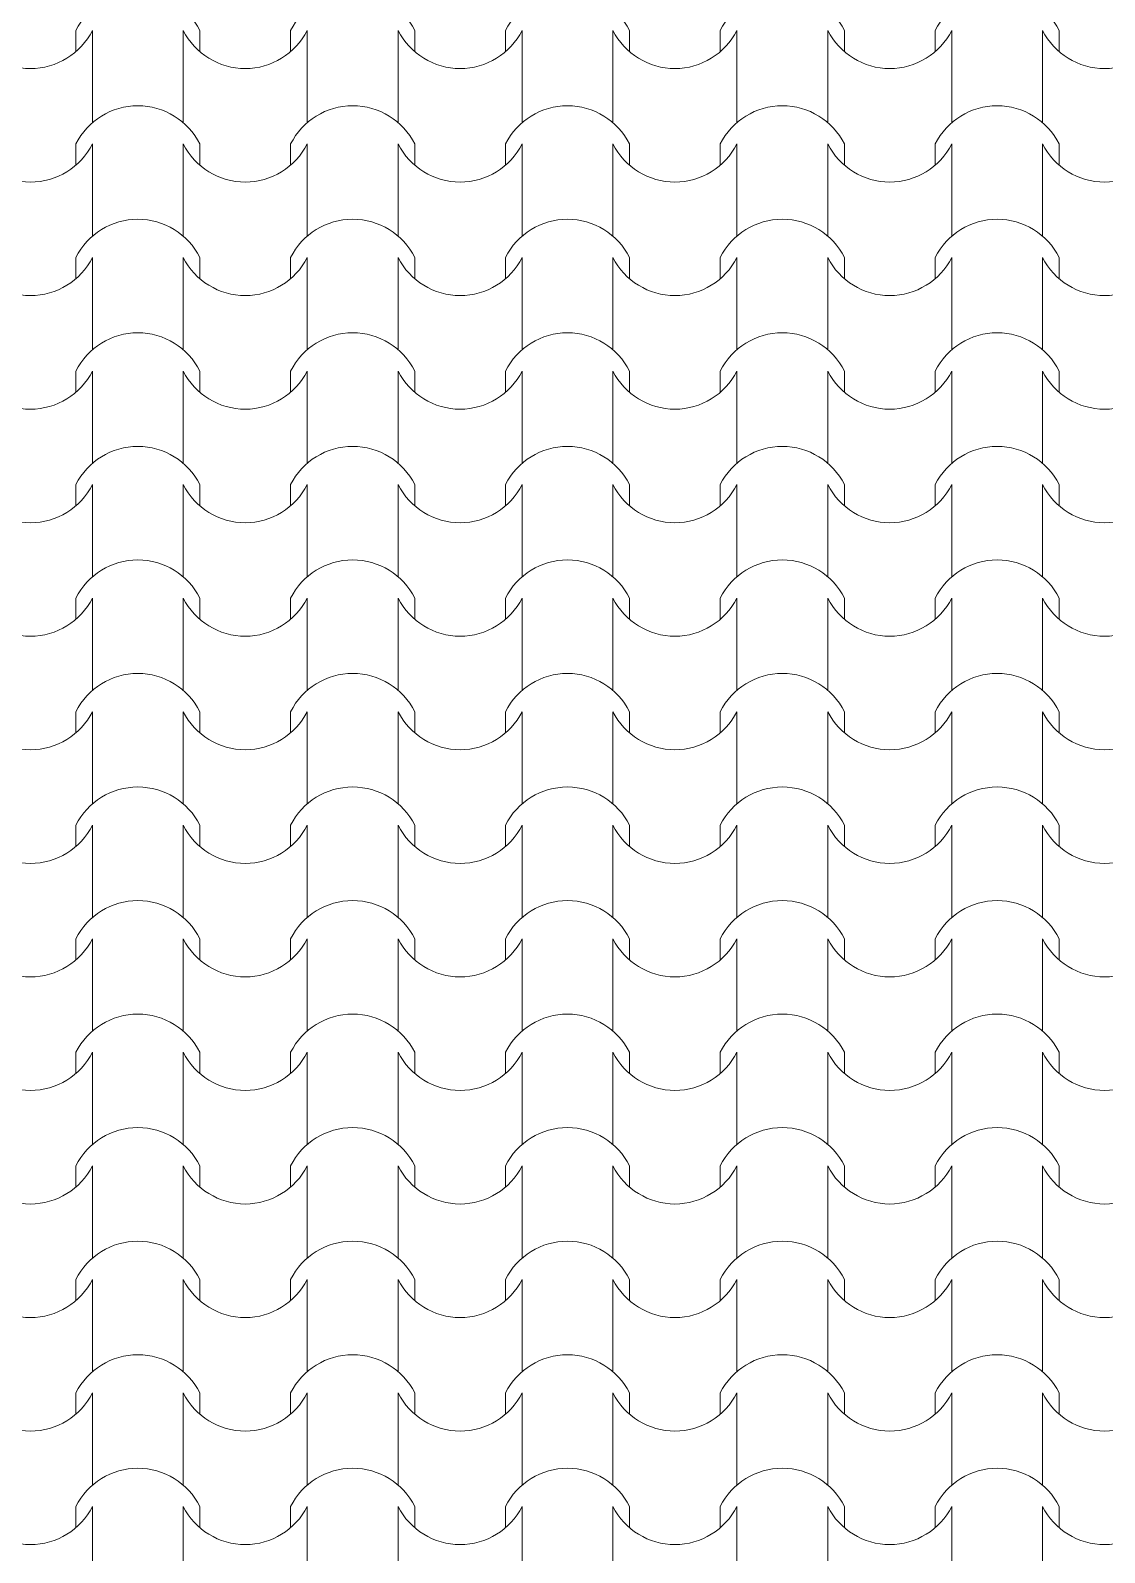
# Model space of a CAD drawing. Header units: feet. Extents: x 2791058 to 2855058, y -67651 to -26651.
# Drawn here: x 2830098 to 2832942, y -47993 to -43962 of the extents above; entities that cross this region are included whole.
import ezdxf

# ---------------------------------------------------------------- set-up
doc = ezdxf.new("R2010")
doc.units = ezdxf.units.FT
doc.header["$MEASUREMENT"] = 0
doc.layers.add('Structural - Bearing_Pen_No__82', color=7, linetype='Continuous', lineweight=0, true_color=0xaaaaaa)

# ---------------------------------------------------------------- blocks, each defined once
blk = doc.blocks.new('*X4', base_point=(2247653.8, -76425))
at = {"layer": 'Structural - Bearing_Pen_No__82', "color": 253, "linetype": 'Continuous', "lineweight": 0, "true_color": 0xaaaaaa}
for p, q in [((2830217.8, -44018.3), (2830217.8, -43962.3)), ((2830261.8, -44084.2), (2830261.8, -43962.3)), ((2830502.2, -44084.2), (2830502.2, -43962.3)), ((2830546.3, -44018.3), (2830546.3, -43962.3)), ((2830786.7, -44018.3), (2830786.7, -43962.3)), ((2830830.7, -44084.2), (2830830.7, -43962.3)), ((2831071.2, -44084.2), (2831071.2, -43962.3)), ((2831115.2, -44018.3), (2831115.2, -43962.3)), ((2831355.7, -44018.3), (2831355.7, -43962.3)), ((2831399.7, -44084.2), (2831399.7, -43962.3)), ((2831640.2, -44084.2), (2831640.2, -43962.3)), ((2831684.2, -44018.3), (2831684.2, -43962.3)), ((2831924.6, -44018.3), (2831924.6, -43962.3)), ((2831968.7, -44084.2), (2831968.7, -43962.3)), ((2832209.1, -44084.2), (2832209.1, -43962.3)), ((2832253.1, -44018.3), (2832253.1, -43962.3)), ((2832493.6, -44018.3), (2832493.6, -43962.3)), ((2832537.6, -44084.2), (2832537.6, -43962.3)), ((2832778.1, -44084.2), (2832778.1, -43962.3)), ((2832822.1, -44018.3), (2832822.1, -43962.3)), ((2830261.8, -44206.2), (2830261.8, -44084.2)), ((2830502.2, -44206.2), (2830502.2, -44084.2)), ((2830830.7, -44206.2), (2830830.7, -44084.2)), ((2831071.2, -44206.2), (2831071.2, -44084.2)), ((2831399.7, -44206.2), (2831399.7, -44084.2)), ((2831640.2, -44206.2), (2831640.2, -44084.2)), ((2831968.7, -44206.2), (2831968.7, -44084.2)), ((2832209.1, -44206.2), (2832209.1, -44084.2)), ((2832537.6, -44206.2), (2832537.6, -44084.2)), ((2832778.1, -44206.2), (2832778.1, -44084.2)), ((2830217.8, -44319), (2830217.8, -44263)), ((2830261.8, -44384.9), (2830261.8, -44263)), ((2830502.2, -44384.9), (2830502.2, -44263)), ((2830546.3, -44319), (2830546.3, -44263)), ((2830786.7, -44319), (2830786.7, -44263)), ((2830830.7, -44384.9), (2830830.7, -44263)), ((2831071.2, -44384.9), (2831071.2, -44263)), ((2831115.2, -44319), (2831115.2, -44263)), ((2831355.7, -44319), (2831355.7, -44263)), ((2831399.7, -44384.9), (2831399.7, -44263)), ((2831640.2, -44384.9), (2831640.2, -44263)), ((2831684.2, -44319), (2831684.2, -44263)), ((2831924.6, -44319), (2831924.6, -44263)), ((2831968.7, -44384.9), (2831968.7, -44263)), ((2832209.1, -44384.9), (2832209.1, -44263)), ((2832253.1, -44319), (2832253.1, -44263)), ((2832493.6, -44319), (2832493.6, -44263)), ((2832537.6, -44384.9), (2832537.6, -44263)), ((2832778.1, -44384.9), (2832778.1, -44263)), ((2832822.1, -44319), (2832822.1, -44263)), ((2830261.8, -44506.8), (2830261.8, -44384.9)), ((2830502.2, -44506.8), (2830502.2, -44384.9)), ((2830830.7, -44506.8), (2830830.7, -44384.9)), ((2831071.2, -44506.8), (2831071.2, -44384.9)), ((2831399.7, -44506.8), (2831399.7, -44384.9)), ((2831640.2, -44506.8), (2831640.2, -44384.9)), ((2831968.7, -44506.8), (2831968.7, -44384.9)), ((2832209.1, -44506.8), (2832209.1, -44384.9)), ((2832537.6, -44506.8), (2832537.6, -44384.9)), ((2832778.1, -44506.8), (2832778.1, -44384.9)), ((2830217.8, -44619.7), (2830217.8, -44563.6)), ((2830261.8, -44685.6), (2830261.8, -44563.6)), ((2830502.2, -44685.6), (2830502.2, -44563.6)), ((2830546.3, -44619.7), (2830546.3, -44563.6)), ((2830786.7, -44619.7), (2830786.7, -44563.6)), ((2830830.7, -44685.6), (2830830.7, -44563.6)), ((2831071.2, -44685.6), (2831071.2, -44563.6)), ((2831115.2, -44619.7), (2831115.2, -44563.6)), ((2831355.7, -44619.7), (2831355.7, -44563.6)), ((2831399.7, -44685.6), (2831399.7, -44563.6)), ((2831640.2, -44685.6), (2831640.2, -44563.6)), ((2831684.2, -44619.7), (2831684.2, -44563.6)), ((2831924.6, -44619.7), (2831924.6, -44563.6)), ((2831968.7, -44685.6), (2831968.7, -44563.6)), ((2832209.1, -44685.6), (2832209.1, -44563.6)), ((2832253.1, -44619.7), (2832253.1, -44563.6)), ((2832493.6, -44619.7), (2832493.6, -44563.6)), ((2832537.6, -44685.6), (2832537.6, -44563.6)), ((2832778.1, -44685.6), (2832778.1, -44563.6)), ((2832822.1, -44619.7), (2832822.1, -44563.6)), ((2830261.8, -44807.5), (2830261.8, -44685.6)), ((2830502.2, -44807.5), (2830502.2, -44685.6)), ((2830830.7, -44807.5), (2830830.7, -44685.6)), ((2831071.2, -44807.5), (2831071.2, -44685.6)), ((2831399.7, -44807.5), (2831399.7, -44685.6)), ((2831640.2, -44807.5), (2831640.2, -44685.6)), ((2831968.7, -44807.5), (2831968.7, -44685.6)), ((2832209.1, -44807.5), (2832209.1, -44685.6)), ((2832537.6, -44807.5), (2832537.6, -44685.6)), ((2832778.1, -44807.5), (2832778.1, -44685.6)), ((2830217.8, -44920.4), (2830217.8, -44864.3)), ((2830261.8, -44986.2), (2830261.8, -44864.3)), ((2830502.2, -44986.2), (2830502.2, -44864.3)), ((2830546.3, -44920.4), (2830546.3, -44864.3)), ((2830786.7, -44920.4), (2830786.7, -44864.3)), ((2830830.7, -44986.2), (2830830.7, -44864.3)), ((2831071.2, -44986.2), (2831071.2, -44864.3)), ((2831115.2, -44920.4), (2831115.2, -44864.3)), ((2831355.7, -44920.4), (2831355.7, -44864.3)), ((2831399.7, -44986.2), (2831399.7, -44864.3)), ((2831640.2, -44986.2), (2831640.2, -44864.3)), ((2831684.2, -44920.4), (2831684.2, -44864.3)), ((2831924.6, -44920.4), (2831924.6, -44864.3)), ((2831968.7, -44986.2), (2831968.7, -44864.3)), ((2832209.1, -44986.2), (2832209.1, -44864.3)), ((2832253.1, -44920.4), (2832253.1, -44864.3)), ((2832493.6, -44920.4), (2832493.6, -44864.3)), ((2832537.6, -44986.2), (2832537.6, -44864.3)), ((2832778.1, -44986.2), (2832778.1, -44864.3)), ((2832822.1, -44920.4), (2832822.1, -44864.3)), ((2830261.8, -45108.2), (2830261.8, -44986.2)), ((2830502.2, -45108.2), (2830502.2, -44986.2)), ((2830830.7, -45108.2), (2830830.7, -44986.2)), ((2831071.2, -45108.2), (2831071.2, -44986.2)), ((2831399.7, -45108.2), (2831399.7, -44986.2)), ((2831640.2, -45108.2), (2831640.2, -44986.2)), ((2831968.7, -45108.2), (2831968.7, -44986.2)), ((2832209.1, -45108.2), (2832209.1, -44986.2)), ((2832537.6, -45108.2), (2832537.6, -44986.2)), ((2832778.1, -45108.2), (2832778.1, -44986.2)), ((2830217.8, -45221), (2830217.8, -45165)), ((2830261.8, -45286.9), (2830261.8, -45165)), ((2830502.2, -45286.9), (2830502.2, -45165)), ((2830546.3, -45221), (2830546.3, -45165)), ((2830786.7, -45221), (2830786.7, -45165)), ((2830830.7, -45286.9), (2830830.7, -45165)), ((2831071.2, -45286.9), (2831071.2, -45165)), ((2831115.2, -45221), (2831115.2, -45165)), ((2831355.7, -45221), (2831355.7, -45165)), ((2831399.7, -45286.9), (2831399.7, -45165)), ((2831640.2, -45286.9), (2831640.2, -45165)), ((2831684.2, -45221), (2831684.2, -45165)), ((2831924.6, -45221), (2831924.6, -45165)), ((2831968.7, -45286.9), (2831968.7, -45165)), ((2832209.1, -45286.9), (2832209.1, -45165)), ((2832253.1, -45221), (2832253.1, -45165)), ((2832493.6, -45221), (2832493.6, -45165)), ((2832537.6, -45286.9), (2832537.6, -45165)), ((2832778.1, -45286.9), (2832778.1, -45165)), ((2832822.1, -45221), (2832822.1, -45165)), ((2830261.8, -45408.8), (2830261.8, -45286.9)), ((2830502.2, -45408.8), (2830502.2, -45286.9)), ((2830830.7, -45408.8), (2830830.7, -45286.9)), ((2831071.2, -45408.8), (2831071.2, -45286.9)), ((2831399.7, -45408.8), (2831399.7, -45286.9)), ((2831640.2, -45408.8), (2831640.2, -45286.9)), ((2831968.7, -45408.8), (2831968.7, -45286.9)), ((2832209.1, -45408.8), (2832209.1, -45286.9)), ((2832537.6, -45408.8), (2832537.6, -45286.9)), ((2832778.1, -45408.8), (2832778.1, -45286.9)), ((2830217.8, -45521.7), (2830217.8, -45465.6)), ((2830261.8, -45587.6), (2830261.8, -45465.6)), ((2830502.2, -45587.6), (2830502.2, -45465.6)), ((2830546.3, -45521.7), (2830546.3, -45465.6)), ((2830786.7, -45521.7), (2830786.7, -45465.6)), ((2830830.7, -45587.6), (2830830.7, -45465.6)), ((2831071.2, -45587.6), (2831071.2, -45465.6)), ((2831115.2, -45521.7), (2831115.2, -45465.6)), ((2831355.7, -45521.7), (2831355.7, -45465.6)), ((2831399.7, -45587.6), (2831399.7, -45465.6)), ((2831640.2, -45587.6), (2831640.2, -45465.6)), ((2831684.2, -45521.7), (2831684.2, -45465.6)), ((2831924.6, -45521.7), (2831924.6, -45465.6)), ((2831968.7, -45587.6), (2831968.7, -45465.6)), ((2832209.1, -45587.6), (2832209.1, -45465.6)), ((2832253.1, -45521.7), (2832253.1, -45465.6)), ((2832493.6, -45521.7), (2832493.6, -45465.6)), ((2832537.6, -45587.6), (2832537.6, -45465.6)), ((2832778.1, -45587.6), (2832778.1, -45465.6)), ((2832822.1, -45521.7), (2832822.1, -45465.6)), ((2830261.8, -45709.5), (2830261.8, -45587.6)), ((2830502.2, -45709.5), (2830502.2, -45587.6)), ((2830830.7, -45709.5), (2830830.7, -45587.6)), ((2831071.2, -45709.5), (2831071.2, -45587.6)), ((2831399.7, -45709.5), (2831399.7, -45587.6)), ((2831640.2, -45709.5), (2831640.2, -45587.6)), ((2831968.7, -45709.5), (2831968.7, -45587.6)), ((2832209.1, -45709.5), (2832209.1, -45587.6)), ((2832537.6, -45709.5), (2832537.6, -45587.6)), ((2832778.1, -45709.5), (2832778.1, -45587.6)), ((2830217.8, -45822.4), (2830217.8, -45766.3)), ((2830261.8, -45888.3), (2830261.8, -45766.3)), ((2830502.2, -45888.3), (2830502.2, -45766.3)), ((2830546.3, -45822.4), (2830546.3, -45766.3)), ((2830786.7, -45822.4), (2830786.7, -45766.3)), ((2830830.7, -45888.3), (2830830.7, -45766.3)), ((2831071.2, -45888.3), (2831071.2, -45766.3)), ((2831115.2, -45822.4), (2831115.2, -45766.3)), ((2831355.7, -45822.4), (2831355.7, -45766.3)), ((2831399.7, -45888.3), (2831399.7, -45766.3)), ((2831640.2, -45888.3), (2831640.2, -45766.3)), ((2831684.2, -45822.4), (2831684.2, -45766.3)), ((2831924.6, -45822.4), (2831924.6, -45766.3)), ((2831968.7, -45888.3), (2831968.7, -45766.3)), ((2832209.1, -45888.3), (2832209.1, -45766.3)), ((2832253.1, -45822.4), (2832253.1, -45766.3)), ((2832493.6, -45822.4), (2832493.6, -45766.3)), ((2832537.6, -45888.3), (2832537.6, -45766.3)), ((2832778.1, -45888.3), (2832778.1, -45766.3)), ((2832822.1, -45822.4), (2832822.1, -45766.3)), ((2830261.8, -46010.2), (2830261.8, -45888.3)), ((2830502.2, -46010.2), (2830502.2, -45888.3)), ((2830830.7, -46010.2), (2830830.7, -45888.3)), ((2831071.2, -46010.2), (2831071.2, -45888.3)), ((2831399.7, -46010.2), (2831399.7, -45888.3)), ((2831640.2, -46010.2), (2831640.2, -45888.3)), ((2831968.7, -46010.2), (2831968.7, -45888.3)), ((2832209.1, -46010.2), (2832209.1, -45888.3)), ((2832537.6, -46010.2), (2832537.6, -45888.3)), ((2832778.1, -46010.2), (2832778.1, -45888.3)), ((2830217.8, -46123), (2830217.8, -46067)), ((2830261.8, -46188.9), (2830261.8, -46067)), ((2830502.2, -46188.9), (2830502.2, -46067)), ((2830546.3, -46123), (2830546.3, -46067)), ((2830786.7, -46123), (2830786.7, -46067)), ((2830830.7, -46188.9), (2830830.7, -46067)), ((2831071.2, -46188.9), (2831071.2, -46067)), ((2831115.2, -46123), (2831115.2, -46067)), ((2831355.7, -46123), (2831355.7, -46067)), ((2831399.7, -46188.9), (2831399.7, -46067)), ((2831640.2, -46188.9), (2831640.2, -46067)), ((2831684.2, -46123), (2831684.2, -46067)), ((2831924.6, -46123), (2831924.6, -46067)), ((2831968.7, -46188.9), (2831968.7, -46067)), ((2832209.1, -46188.9), (2832209.1, -46067)), ((2832253.1, -46123), (2832253.1, -46067)), ((2832493.6, -46123), (2832493.6, -46067)), ((2832537.6, -46188.9), (2832537.6, -46067)), ((2832778.1, -46188.9), (2832778.1, -46067)), ((2832822.1, -46123), (2832822.1, -46067)), ((2830261.8, -46310.9), (2830261.8, -46188.9)), ((2830502.2, -46310.9), (2830502.2, -46188.9)), ((2830830.7, -46310.9), (2830830.7, -46188.9)), ((2831071.2, -46310.9), (2831071.2, -46188.9)), ((2831399.7, -46310.9), (2831399.7, -46188.9)), ((2831640.2, -46310.9), (2831640.2, -46188.9)), ((2831968.7, -46310.9), (2831968.7, -46188.9)), ((2832209.1, -46310.9), (2832209.1, -46188.9)), ((2832537.6, -46310.9), (2832537.6, -46188.9)), ((2832778.1, -46310.9), (2832778.1, -46188.9)), ((2830217.8, -46423.7), (2830217.8, -46367.7)), ((2830261.8, -46489.6), (2830261.8, -46367.7)), ((2830502.2, -46489.6), (2830502.2, -46367.7)), ((2830546.3, -46423.7), (2830546.3, -46367.7)), ((2830786.7, -46423.7), (2830786.7, -46367.7)), ((2830830.7, -46489.6), (2830830.7, -46367.7)), ((2831071.2, -46489.6), (2831071.2, -46367.7)), ((2831115.2, -46423.7), (2831115.2, -46367.7)), ((2831355.7, -46423.7), (2831355.7, -46367.7)), ((2831399.7, -46489.6), (2831399.7, -46367.7)), ((2831640.2, -46489.6), (2831640.2, -46367.7)), ((2831684.2, -46423.7), (2831684.2, -46367.7)), ((2831924.6, -46423.7), (2831924.6, -46367.7)), ((2831968.7, -46489.6), (2831968.7, -46367.7)), ((2832209.1, -46489.6), (2832209.1, -46367.7)), ((2832253.1, -46423.7), (2832253.1, -46367.7)), ((2832493.6, -46423.7), (2832493.6, -46367.7)), ((2832537.6, -46489.6), (2832537.6, -46367.7)), ((2832778.1, -46489.6), (2832778.1, -46367.7)), ((2832822.1, -46423.7), (2832822.1, -46367.7)), ((2830261.8, -46611.5), (2830261.8, -46489.6)), ((2830502.2, -46611.5), (2830502.2, -46489.6)), ((2830830.7, -46611.5), (2830830.7, -46489.6)), ((2831071.2, -46611.5), (2831071.2, -46489.6)), ((2831399.7, -46611.5), (2831399.7, -46489.6)), ((2831640.2, -46611.5), (2831640.2, -46489.6)), ((2831968.7, -46611.5), (2831968.7, -46489.6)), ((2832209.1, -46611.5), (2832209.1, -46489.6)), ((2832537.6, -46611.5), (2832537.6, -46489.6)), ((2832778.1, -46611.5), (2832778.1, -46489.6)), ((2830217.8, -46724.4), (2830217.8, -46668.3)), ((2830261.8, -46790.3), (2830261.8, -46668.3)), ((2830502.2, -46790.3), (2830502.2, -46668.3)), ((2830546.3, -46724.4), (2830546.3, -46668.3)), ((2830786.7, -46724.4), (2830786.7, -46668.3)), ((2830830.7, -46790.3), (2830830.7, -46668.3)), ((2831071.2, -46790.3), (2831071.2, -46668.3)), ((2831115.2, -46724.4), (2831115.2, -46668.3)), ((2831355.7, -46724.4), (2831355.7, -46668.3)), ((2831399.7, -46790.3), (2831399.7, -46668.3)), ((2831640.2, -46790.3), (2831640.2, -46668.3)), ((2831684.2, -46724.4), (2831684.2, -46668.3)), ((2831924.6, -46724.4), (2831924.6, -46668.3)), ((2831968.7, -46790.3), (2831968.7, -46668.3)), ((2832209.1, -46790.3), (2832209.1, -46668.3)), ((2832253.1, -46724.4), (2832253.1, -46668.3)), ((2832493.6, -46724.4), (2832493.6, -46668.3)), ((2832537.6, -46790.3), (2832537.6, -46668.3)), ((2832778.1, -46790.3), (2832778.1, -46668.3)), ((2832822.1, -46724.4), (2832822.1, -46668.3)), ((2830261.8, -46912.2), (2830261.8, -46790.3)), ((2830502.2, -46912.2), (2830502.2, -46790.3)), ((2830830.7, -46912.2), (2830830.7, -46790.3)), ((2831071.2, -46912.2), (2831071.2, -46790.3)), ((2831399.7, -46912.2), (2831399.7, -46790.3)), ((2831640.2, -46912.2), (2831640.2, -46790.3)), ((2831968.7, -46912.2), (2831968.7, -46790.3)), ((2832209.1, -46912.2), (2832209.1, -46790.3)), ((2832537.6, -46912.2), (2832537.6, -46790.3)), ((2832778.1, -46912.2), (2832778.1, -46790.3)), ((2830217.8, -47025.1), (2830217.8, -46969)), ((2830261.8, -47090.9), (2830261.8, -46969)), ((2830502.2, -47090.9), (2830502.2, -46969)), ((2830546.3, -47025.1), (2830546.3, -46969)), ((2830786.7, -47025.1), (2830786.7, -46969)), ((2830830.7, -47090.9), (2830830.7, -46969)), ((2831071.2, -47090.9), (2831071.2, -46969)), ((2831115.2, -47025.1), (2831115.2, -46969)), ((2831355.7, -47025.1), (2831355.7, -46969)), ((2831399.7, -47090.9), (2831399.7, -46969)), ((2831640.2, -47090.9), (2831640.2, -46969)), ((2831684.2, -47025.1), (2831684.2, -46969)), ((2831924.6, -47025.1), (2831924.6, -46969)), ((2831968.7, -47090.9), (2831968.7, -46969)), ((2832209.1, -47090.9), (2832209.1, -46969)), ((2832253.1, -47025.1), (2832253.1, -46969)), ((2832493.6, -47025.1), (2832493.6, -46969)), ((2832537.6, -47090.9), (2832537.6, -46969)), ((2832778.1, -47090.9), (2832778.1, -46969)), ((2832822.1, -47025.1), (2832822.1, -46969)), ((2830261.8, -47212.9), (2830261.8, -47090.9)), ((2830502.2, -47212.9), (2830502.2, -47090.9)), ((2830830.7, -47212.9), (2830830.7, -47090.9)), ((2831071.2, -47212.9), (2831071.2, -47090.9)), ((2831399.7, -47212.9), (2831399.7, -47090.9)), ((2831640.2, -47212.9), (2831640.2, -47090.9)), ((2831968.7, -47212.9), (2831968.7, -47090.9)), ((2832209.1, -47212.9), (2832209.1, -47090.9)), ((2832537.6, -47212.9), (2832537.6, -47090.9)), ((2832778.1, -47212.9), (2832778.1, -47090.9)), ((2830217.8, -47325.7), (2830217.8, -47269.7)), ((2830261.8, -47391.6), (2830261.8, -47269.7)), ((2830502.2, -47391.6), (2830502.2, -47269.7)), ((2830546.3, -47325.7), (2830546.3, -47269.7)), ((2830786.7, -47325.7), (2830786.7, -47269.7)), ((2830830.7, -47391.6), (2830830.7, -47269.7)), ((2831071.2, -47391.6), (2831071.2, -47269.7)), ((2831115.2, -47325.7), (2831115.2, -47269.7)), ((2831355.7, -47325.7), (2831355.7, -47269.7)), ((2831399.7, -47391.6), (2831399.7, -47269.7)), ((2831640.2, -47391.6), (2831640.2, -47269.7)), ((2831684.2, -47325.7), (2831684.2, -47269.7)), ((2831924.6, -47325.7), (2831924.6, -47269.7)), ((2831968.7, -47391.6), (2831968.7, -47269.7)), ((2832209.1, -47391.6), (2832209.1, -47269.7)), ((2832253.1, -47325.7), (2832253.1, -47269.7)), ((2832493.6, -47325.7), (2832493.6, -47269.7)), ((2832537.6, -47391.6), (2832537.6, -47269.7)), ((2832778.1, -47391.6), (2832778.1, -47269.7)), ((2832822.1, -47325.7), (2832822.1, -47269.7)), ((2830261.8, -47513.6), (2830261.8, -47391.6)), ((2830502.2, -47513.6), (2830502.2, -47391.6)), ((2830830.7, -47513.6), (2830830.7, -47391.6)), ((2831071.2, -47513.6), (2831071.2, -47391.6)), ((2831399.7, -47513.6), (2831399.7, -47391.6)), ((2831640.2, -47513.6), (2831640.2, -47391.6)), ((2831968.7, -47513.6), (2831968.7, -47391.6)), ((2832209.1, -47513.6), (2832209.1, -47391.6)), ((2832537.6, -47513.6), (2832537.6, -47391.6)), ((2832778.1, -47513.6), (2832778.1, -47391.6)), ((2830217.8, -47626.4), (2830217.8, -47570.3)), ((2830261.8, -47692.3), (2830261.8, -47570.3)), ((2830502.2, -47692.3), (2830502.2, -47570.3)), ((2830546.3, -47626.4), (2830546.3, -47570.3)), ((2830786.7, -47626.4), (2830786.7, -47570.3)), ((2830830.7, -47692.3), (2830830.7, -47570.3)), ((2831071.2, -47692.3), (2831071.2, -47570.3)), ((2831115.2, -47626.4), (2831115.2, -47570.3)), ((2831355.7, -47626.4), (2831355.7, -47570.3)), ((2831399.7, -47692.3), (2831399.7, -47570.3)), ((2831640.2, -47692.3), (2831640.2, -47570.3)), ((2831684.2, -47626.4), (2831684.2, -47570.3)), ((2831924.6, -47626.4), (2831924.6, -47570.3)), ((2831968.7, -47692.3), (2831968.7, -47570.3)), ((2832209.1, -47692.3), (2832209.1, -47570.3)), ((2832253.1, -47626.4), (2832253.1, -47570.3)), ((2832493.6, -47626.4), (2832493.6, -47570.3)), ((2832537.6, -47692.3), (2832537.6, -47570.3)), ((2832778.1, -47692.3), (2832778.1, -47570.3)), ((2832822.1, -47626.4), (2832822.1, -47570.3)), ((2830261.8, -47814.2), (2830261.8, -47692.3)), ((2830502.2, -47814.2), (2830502.2, -47692.3)), ((2830830.7, -47814.2), (2830830.7, -47692.3)), ((2831071.2, -47814.2), (2831071.2, -47692.3)), ((2831399.7, -47814.2), (2831399.7, -47692.3)), ((2831640.2, -47814.2), (2831640.2, -47692.3)), ((2831968.7, -47814.2), (2831968.7, -47692.3)), ((2832209.1, -47814.2), (2832209.1, -47692.3)), ((2832537.6, -47814.2), (2832537.6, -47692.3)), ((2832778.1, -47814.2), (2832778.1, -47692.3)), ((2830217.8, -47927.1), (2830217.8, -47871)), ((2830261.8, -47993), (2830261.8, -47871)), ((2830502.2, -47993), (2830502.2, -47871)), ((2830546.3, -47927.1), (2830546.3, -47871)), ((2830786.7, -47927.1), (2830786.7, -47871)), ((2830830.7, -47993), (2830830.7, -47871)), ((2831071.2, -47993), (2831071.2, -47871)), ((2831115.2, -47927.1), (2831115.2, -47871)), ((2831355.7, -47927.1), (2831355.7, -47871)), ((2831399.7, -47993), (2831399.7, -47871)), ((2831640.2, -47993), (2831640.2, -47871)), ((2831684.2, -47927.1), (2831684.2, -47871)), ((2831924.6, -47927.1), (2831924.6, -47871)), ((2831968.7, -47993), (2831968.7, -47871)), ((2832209.1, -47993), (2832209.1, -47871)), ((2832253.1, -47927.1), (2832253.1, -47871)), ((2832493.6, -47927.1), (2832493.6, -47871)), ((2832537.6, -47993), (2832537.6, -47871)), ((2832778.1, -47993), (2832778.1, -47871)), ((2832822.1, -47927.1), (2832822.1, -47871)), ((2830261.8, -48114.9), (2830261.8, -47993)), ((2830502.2, -48114.9), (2830502.2, -47993)), ((2830830.7, -48114.9), (2830830.7, -47993)), ((2831071.2, -48114.9), (2831071.2, -47993)), ((2831399.7, -48114.9), (2831399.7, -47993)), ((2831640.2, -48114.9), (2831640.2, -47993)), ((2831968.7, -48114.9), (2831968.7, -47993)), ((2832209.1, -48114.9), (2832209.1, -47993)), ((2832537.6, -48114.9), (2832537.6, -47993)), ((2832778.1, -48114.9), (2832778.1, -47993))]:
    blk.add_line(p, q, dxfattribs=at)
for centre, radius, start, end in [((2830382, -44044.9), 183.9, 26.7044, 153.2956), ((2830951, -44044.9), 183.9, 26.7044, 153.2956), ((2831519.9, -44044.9), 183.9, 26.7044, 153.2956), ((2832088.9, -44044.9), 183.9, 26.7044, 153.2956), ((2832657.9, -44044.9), 183.9, 26.7044, 153.2956), ((2830098.1, -43878.4), 184.9, 206.9885, 269.8295), ((2830097, -43878.4), 184.9, 270.1705, 333.0115), ((2830667, -43878.4), 184.9, 206.9885, 269.8295), ((2830665.9, -43878.4), 184.9, 270.1705, 333.0115), ((2831236, -43878.4), 184.9, 206.9885, 269.8295), ((2831234.9, -43878.4), 184.9, 270.1705, 333.0115), ((2831805, -43878.4), 184.9, 206.9885, 269.8295), ((2831803.9, -43878.4), 184.9, 270.1705, 333.0115), ((2832373.9, -43878.4), 184.9, 206.9885, 269.8295), ((2832372.8, -43878.4), 184.9, 270.1705, 333.0115), ((2832942.9, -43878.4), 184.9, 206.9885, 269.8295), ((2832941.8, -43878.4), 184.9, 270.1705, 333.0115), ((2830382, -44345.6), 183.9, 26.7044, 153.2956), ((2830951, -44345.6), 183.9, 26.7044, 153.2956), ((2831519.9, -44345.6), 183.9, 26.7044, 153.2956), ((2832088.9, -44345.6), 183.9, 26.7044, 153.2956), ((2832657.9, -44345.6), 183.9, 26.7044, 153.2956), ((2830098.1, -44179), 184.9, 206.9885, 269.8295), ((2830097, -44179), 184.9, 270.1705, 333.0115), ((2830667, -44179), 184.9, 206.9885, 269.8295), ((2830665.9, -44179), 184.9, 270.1705, 333.0115), ((2831236, -44179), 184.9, 206.9885, 269.8295), ((2831234.9, -44179), 184.9, 270.1705, 333.0115), ((2831805, -44179), 184.9, 206.9885, 269.8295), ((2831803.9, -44179), 184.9, 270.1705, 333.0115), ((2832373.9, -44179), 184.9, 206.9885, 269.8295), ((2832372.8, -44179), 184.9, 270.1705, 333.0115), ((2832942.9, -44179), 184.9, 206.9885, 269.8295), ((2832941.8, -44179), 184.9, 270.1705, 333.0115), ((2830382, -44646.2), 183.9, 26.7044, 153.2956), ((2830951, -44646.2), 183.9, 26.7044, 153.2956), ((2831519.9, -44646.2), 183.9, 26.7044, 153.2956), ((2832088.9, -44646.2), 183.9, 26.7044, 153.2956), ((2832657.9, -44646.2), 183.9, 26.7044, 153.2956), ((2830098.1, -44479.7), 184.9, 206.9885, 269.8295), ((2830097, -44479.7), 184.9, 270.1705, 333.0115), ((2830667, -44479.7), 184.9, 206.9885, 269.8295), ((2830665.9, -44479.7), 184.9, 270.1705, 333.0115), ((2831236, -44479.7), 184.9, 206.9885, 269.8295), ((2831234.9, -44479.7), 184.9, 270.1705, 333.0115), ((2831805, -44479.7), 184.9, 206.9885, 269.8295), ((2831803.9, -44479.7), 184.9, 270.1705, 333.0115), ((2832373.9, -44479.7), 184.9, 206.9885, 269.8295), ((2832372.8, -44479.7), 184.9, 270.1705, 333.0115), ((2832942.9, -44479.7), 184.9, 206.9885, 269.8295), ((2832941.8, -44479.7), 184.9, 270.1705, 333.0115), ((2830382, -44946.9), 183.9, 26.7044, 153.2956), ((2830951, -44946.9), 183.9, 26.7044, 153.2956), ((2831519.9, -44946.9), 183.9, 26.7044, 153.2956), ((2832088.9, -44946.9), 183.9, 26.7044, 153.2956), ((2832657.9, -44946.9), 183.9, 26.7044, 153.2956), ((2830098.1, -44780.4), 184.9, 206.9885, 269.8295), ((2830097, -44780.4), 184.9, 270.1705, 333.0115), ((2830667, -44780.4), 184.9, 206.9885, 269.8295), ((2830665.9, -44780.4), 184.9, 270.1705, 333.0115), ((2831236, -44780.4), 184.9, 206.9885, 269.8295), ((2831234.9, -44780.4), 184.9, 270.1705, 333.0115), ((2831805, -44780.4), 184.9, 206.9885, 269.8295), ((2831803.9, -44780.4), 184.9, 270.1705, 333.0115), ((2832373.9, -44780.4), 184.9, 206.9885, 269.8295), ((2832372.8, -44780.4), 184.9, 270.1705, 333.0115), ((2832942.9, -44780.4), 184.9, 206.9885, 269.8295), ((2832941.8, -44780.4), 184.9, 270.1705, 333.0115), ((2830382, -45247.6), 183.9, 26.7044, 153.2956), ((2830951, -45247.6), 183.9, 26.7044, 153.2956), ((2831519.9, -45247.6), 183.9, 26.7044, 153.2956), ((2832088.9, -45247.6), 183.9, 26.7044, 153.2956), ((2832657.9, -45247.6), 183.9, 26.7044, 153.2956), ((2830098.1, -45081), 184.9, 206.9885, 269.8295), ((2830097, -45081), 184.9, 270.1705, 333.0115), ((2830667, -45081), 184.9, 206.9885, 269.8295), ((2830665.9, -45081), 184.9, 270.1705, 333.0115), ((2831236, -45081), 184.9, 206.9885, 269.8295), ((2831234.9, -45081), 184.9, 270.1705, 333.0115), ((2831805, -45081), 184.9, 206.9885, 269.8295), ((2831803.9, -45081), 184.9, 270.1705, 333.0115), ((2832373.9, -45081), 184.9, 206.9885, 269.8295), ((2832372.8, -45081), 184.9, 270.1705, 333.0115), ((2832942.9, -45081), 184.9, 206.9885, 269.8295), ((2832941.8, -45081), 184.9, 270.1705, 333.0115), ((2830382, -45548.3), 183.9, 26.7044, 153.2956), ((2830951, -45548.3), 183.9, 26.7044, 153.2956), ((2831519.9, -45548.3), 183.9, 26.7044, 153.2956), ((2832088.9, -45548.3), 183.9, 26.7044, 153.2956), ((2832657.9, -45548.3), 183.9, 26.7044, 153.2956), ((2830098.1, -45381.7), 184.9, 206.9885, 269.8295), ((2830097, -45381.7), 184.9, 270.1705, 333.0115), ((2830667, -45381.7), 184.9, 206.9885, 269.8295), ((2830665.9, -45381.7), 184.9, 270.1705, 333.0115), ((2831236, -45381.7), 184.9, 206.9885, 269.8295), ((2831234.9, -45381.7), 184.9, 270.1705, 333.0115), ((2831805, -45381.7), 184.9, 206.9885, 269.8295), ((2831803.9, -45381.7), 184.9, 270.1705, 333.0115), ((2832373.9, -45381.7), 184.9, 206.9885, 269.8295), ((2832372.8, -45381.7), 184.9, 270.1705, 333.0115), ((2832942.9, -45381.7), 184.9, 206.9885, 269.8295), ((2832941.8, -45381.7), 184.9, 270.1705, 333.0115), ((2830382, -45848.9), 183.9, 26.7044, 153.2956), ((2830951, -45848.9), 183.9, 26.7044, 153.2956), ((2831519.9, -45848.9), 183.9, 26.7044, 153.2956), ((2832088.9, -45848.9), 183.9, 26.7044, 153.2956), ((2832657.9, -45848.9), 183.9, 26.7044, 153.2956), ((2830098.1, -45682.4), 184.9, 206.9885, 269.8295), ((2830097, -45682.4), 184.9, 270.1705, 333.0115), ((2830667, -45682.4), 184.9, 206.9885, 269.8295), ((2830665.9, -45682.4), 184.9, 270.1705, 333.0115), ((2831236, -45682.4), 184.9, 206.9885, 269.8295), ((2831234.9, -45682.4), 184.9, 270.1705, 333.0115), ((2831805, -45682.4), 184.9, 206.9885, 269.8295), ((2831803.9, -45682.4), 184.9, 270.1705, 333.0115), ((2832373.9, -45682.4), 184.9, 206.9885, 269.8295), ((2832372.8, -45682.4), 184.9, 270.1705, 333.0115), ((2832942.9, -45682.4), 184.9, 206.9885, 269.8295), ((2832941.8, -45682.4), 184.9, 270.1705, 333.0115), ((2830382, -46149.6), 183.9, 26.7044, 153.2956), ((2830951, -46149.6), 183.9, 26.7044, 153.2956), ((2831519.9, -46149.6), 183.9, 26.7044, 153.2956), ((2832088.9, -46149.6), 183.9, 26.7044, 153.2956), ((2832657.9, -46149.6), 183.9, 26.7044, 153.2956), ((2830098.1, -45983.1), 184.9, 206.9885, 269.8295), ((2830097, -45983.1), 184.9, 270.1705, 333.0115), ((2830667, -45983.1), 184.9, 206.9885, 269.8295), ((2830665.9, -45983.1), 184.9, 270.1705, 333.0115), ((2831236, -45983.1), 184.9, 206.9885, 269.8295), ((2831234.9, -45983.1), 184.9, 270.1705, 333.0115), ((2831805, -45983.1), 184.9, 206.9885, 269.8295), ((2831803.9, -45983.1), 184.9, 270.1705, 333.0115), ((2832373.9, -45983.1), 184.9, 206.9885, 269.8295), ((2832372.8, -45983.1), 184.9, 270.1705, 333.0115), ((2832942.9, -45983.1), 184.9, 206.9885, 269.8295), ((2832941.8, -45983.1), 184.9, 270.1705, 333.0115), ((2830382, -46450.3), 183.9, 26.7044, 153.2956), ((2830951, -46450.3), 183.9, 26.7044, 153.2956), ((2831519.9, -46450.3), 183.9, 26.7044, 153.2956), ((2832088.9, -46450.3), 183.9, 26.7044, 153.2956), ((2832657.9, -46450.3), 183.9, 26.7044, 153.2956), ((2830098.1, -46283.7), 184.9, 206.9885, 269.8295), ((2830097, -46283.7), 184.9, 270.1705, 333.0115), ((2830667, -46283.7), 184.9, 206.9885, 269.8295), ((2830665.9, -46283.7), 184.9, 270.1705, 333.0115), ((2831236, -46283.7), 184.9, 206.9885, 269.8295), ((2831234.9, -46283.7), 184.9, 270.1705, 333.0115), ((2831805, -46283.7), 184.9, 206.9885, 269.8295), ((2831803.9, -46283.7), 184.9, 270.1705, 333.0115), ((2832373.9, -46283.7), 184.9, 206.9885, 269.8295), ((2832372.8, -46283.7), 184.9, 270.1705, 333.0115), ((2832942.9, -46283.7), 184.9, 206.9885, 269.8295), ((2832941.8, -46283.7), 184.9, 270.1705, 333.0115), ((2830382, -46751), 183.9, 26.7044, 153.2956), ((2830951, -46751), 183.9, 26.7044, 153.2956), ((2831519.9, -46751), 183.9, 26.7044, 153.2956), ((2832088.9, -46751), 183.9, 26.7044, 153.2956), ((2832657.9, -46751), 183.9, 26.7044, 153.2956), ((2830098.1, -46584.4), 184.9, 206.9885, 269.8295), ((2830097, -46584.4), 184.9, 270.1705, 333.0115), ((2830667, -46584.4), 184.9, 206.9885, 269.8295), ((2830665.9, -46584.4), 184.9, 270.1705, 333.0115), ((2831236, -46584.4), 184.9, 206.9885, 269.8295), ((2831234.9, -46584.4), 184.9, 270.1705, 333.0115), ((2831805, -46584.4), 184.9, 206.9885, 269.8295), ((2831803.9, -46584.4), 184.9, 270.1705, 333.0115), ((2832373.9, -46584.4), 184.9, 206.9885, 269.8295), ((2832372.8, -46584.4), 184.9, 270.1705, 333.0115), ((2832942.9, -46584.4), 184.9, 206.9885, 269.8295), ((2832941.8, -46584.4), 184.9, 270.1705, 333.0115), ((2830382, -47051.6), 183.9, 26.7044, 153.2956), ((2830951, -47051.6), 183.9, 26.7044, 153.2956), ((2831519.9, -47051.6), 183.9, 26.7044, 153.2956), ((2832088.9, -47051.6), 183.9, 26.7044, 153.2956), ((2832657.9, -47051.6), 183.9, 26.7044, 153.2956), ((2830098.1, -46885.1), 184.9, 206.9885, 269.8295), ((2830097, -46885.1), 184.9, 270.1705, 333.0115), ((2830667, -46885.1), 184.9, 206.9885, 269.8295), ((2830665.9, -46885.1), 184.9, 270.1705, 333.0115), ((2831236, -46885.1), 184.9, 206.9885, 269.8295), ((2831234.9, -46885.1), 184.9, 270.1705, 333.0115), ((2831805, -46885.1), 184.9, 206.9885, 269.8295), ((2831803.9, -46885.1), 184.9, 270.1705, 333.0115), ((2832373.9, -46885.1), 184.9, 206.9885, 269.8295), ((2832372.8, -46885.1), 184.9, 270.1705, 333.0115), ((2832942.9, -46885.1), 184.9, 206.9885, 269.8295), ((2832941.8, -46885.1), 184.9, 270.1705, 333.0115), ((2830382, -47352.3), 183.9, 26.7044, 153.2956), ((2830951, -47352.3), 183.9, 26.7044, 153.2956), ((2831519.9, -47352.3), 183.9, 26.7044, 153.2956), ((2832088.9, -47352.3), 183.9, 26.7044, 153.2956), ((2832657.9, -47352.3), 183.9, 26.7044, 153.2956), ((2830098.1, -47185.8), 184.9, 206.9885, 269.8295), ((2830097, -47185.8), 184.9, 270.1705, 333.0115), ((2830667, -47185.8), 184.9, 206.9885, 269.8295), ((2830665.9, -47185.8), 184.9, 270.1705, 333.0115), ((2831236, -47185.8), 184.9, 206.9885, 269.8295), ((2831234.9, -47185.8), 184.9, 270.1705, 333.0115), ((2831805, -47185.8), 184.9, 206.9885, 269.8295), ((2831803.9, -47185.8), 184.9, 270.1705, 333.0115), ((2832373.9, -47185.8), 184.9, 206.9885, 269.8295), ((2832372.8, -47185.8), 184.9, 270.1705, 333.0115), ((2832942.9, -47185.8), 184.9, 206.9885, 269.8295), ((2832941.8, -47185.8), 184.9, 270.1705, 333.0115), ((2830382, -47653), 183.9, 26.7044, 153.2956), ((2830951, -47653), 183.9, 26.7044, 153.2956), ((2831519.9, -47653), 183.9, 26.7044, 153.2956), ((2832088.9, -47653), 183.9, 26.7044, 153.2956), ((2832657.9, -47653), 183.9, 26.7044, 153.2956), ((2830098.1, -47486.4), 184.9, 206.9885, 269.8295), ((2830097, -47486.4), 184.9, 270.1705, 333.0115), ((2830667, -47486.4), 184.9, 206.9885, 269.8295), ((2830665.9, -47486.4), 184.9, 270.1705, 333.0115), ((2831236, -47486.4), 184.9, 206.9885, 269.8295), ((2831234.9, -47486.4), 184.9, 270.1705, 333.0115), ((2831805, -47486.4), 184.9, 206.9885, 269.8295), ((2831803.9, -47486.4), 184.9, 270.1705, 333.0115), ((2832373.9, -47486.4), 184.9, 206.9885, 269.8295), ((2832372.8, -47486.4), 184.9, 270.1705, 333.0115), ((2832942.9, -47486.4), 184.9, 206.9885, 269.8295), ((2832941.8, -47486.4), 184.9, 270.1705, 333.0115), ((2830382, -47953.6), 183.9, 26.7044, 153.2956), ((2830951, -47953.6), 183.9, 26.7044, 153.2956), ((2831519.9, -47953.6), 183.9, 26.7044, 153.2956), ((2832088.9, -47953.6), 183.9, 26.7044, 153.2956), ((2832657.9, -47953.6), 183.9, 26.7044, 153.2956), ((2830098.1, -47787.1), 184.9, 206.9885, 269.8295), ((2830097, -47787.1), 184.9, 270.1705, 333.0115), ((2830667, -47787.1), 184.9, 206.9885, 269.8295), ((2830665.9, -47787.1), 184.9, 270.1705, 333.0115), ((2831236, -47787.1), 184.9, 206.9885, 269.8295), ((2831234.9, -47787.1), 184.9, 270.1705, 333.0115), ((2831805, -47787.1), 184.9, 206.9885, 269.8295), ((2831803.9, -47787.1), 184.9, 270.1705, 333.0115), ((2832373.9, -47787.1), 184.9, 206.9885, 269.8295), ((2832372.8, -47787.1), 184.9, 270.1705, 333.0115), ((2832942.9, -47787.1), 184.9, 206.9885, 269.8295), ((2832941.8, -47787.1), 184.9, 270.1705, 333.0115)]:
    blk.add_arc(centre, radius, start, end, dxfattribs=at)
blk = doc.blocks.new('Fill_2', base_point=(2247653.8, -74225))
at = {"layer": 'Structural - Bearing_Pen_No__82', "color": 253, "linetype": 'Continuous', "lineweight": 0, "true_color": 0xaaaaaa}
blk.add_blockref('*X4', (2247653.8, -76425), dxfattribs=at)

msp = doc.modelspace()

# ---------------------------------------------------------------- block references
at = {"layer": 'Structural - Bearing_Pen_No__82', "color": 253, "linetype": 'Continuous', "lineweight": 0, "true_color": 0xaaaaaa}
msp.add_blockref('Fill_2', (2247653.822, -74224.967), dxfattribs=at)

doc.saveas('drawing.dxf')
